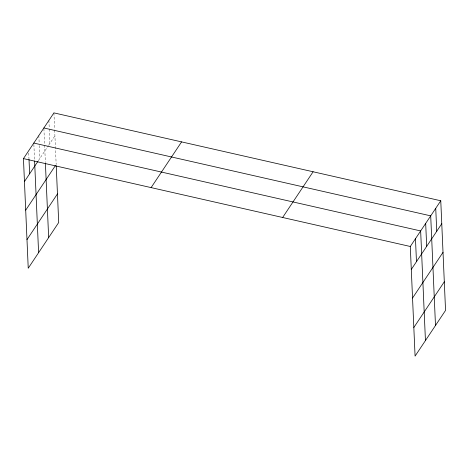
<?xml version="1.0" encoding="UTF-8"?>
<svg xmlns="http://www.w3.org/2000/svg" width="469" height="469" viewBox="0 0 469 469"><rect width="100%" height="100%" fill="white"/><g stroke="black" fill="none" stroke-linecap="round" stroke-linejoin="round"><path stroke-width="0.35" stroke-dasharray="2.35 1.76" d="M38.294 160.791L48.348 145.707M48.735 145.126L54.926 135.84M53.923 112.888L54.644 129.385M54.674 130.101L56.174 164.443M48.893 120.433L49.239 128.324M49.268 129.039L49.896 143.385M43.898 128.694L44.584 144.47M44.619 145.191L45.376 162.503M38.839 135.518L39.15 142.693M39.279 145.56L39.842 158.469M33.874 144.493L34.559 160.275M28.726 152.988L28.972 158.721"/><path stroke-width="0.7" d="M56.233 165.844L58.707 222.517L28.234 268.233L23.45 158.604L53.923 112.888L440.766 200.767L445.55 310.396L415.077 356.112L410.293 246.483L440.766 200.767M24.452 181.556L37.907 161.371M25.701 210.159L55.401 165.604M26.985 239.63L57.458 193.914M151.106 187.606L181.579 141.89M282.637 217.487L313.104 171.771M411.295 269.435L441.763 223.719M412.544 298.038L443.017 252.322M413.828 327.509L444.301 281.793M43.863 127.973L430.706 215.857L435.496 325.48M33.809 143.063L420.652 230.941L425.442 340.57M23.45 158.604L410.293 246.483M435.736 208.312L436.739 231.264M425.682 223.396L426.684 246.348M415.47 238.715L416.472 261.667M45.405 163.183L48.653 237.601M34.595 160.99L38.599 252.685M29.008 159.442L29.635 173.782"/></g></svg>
